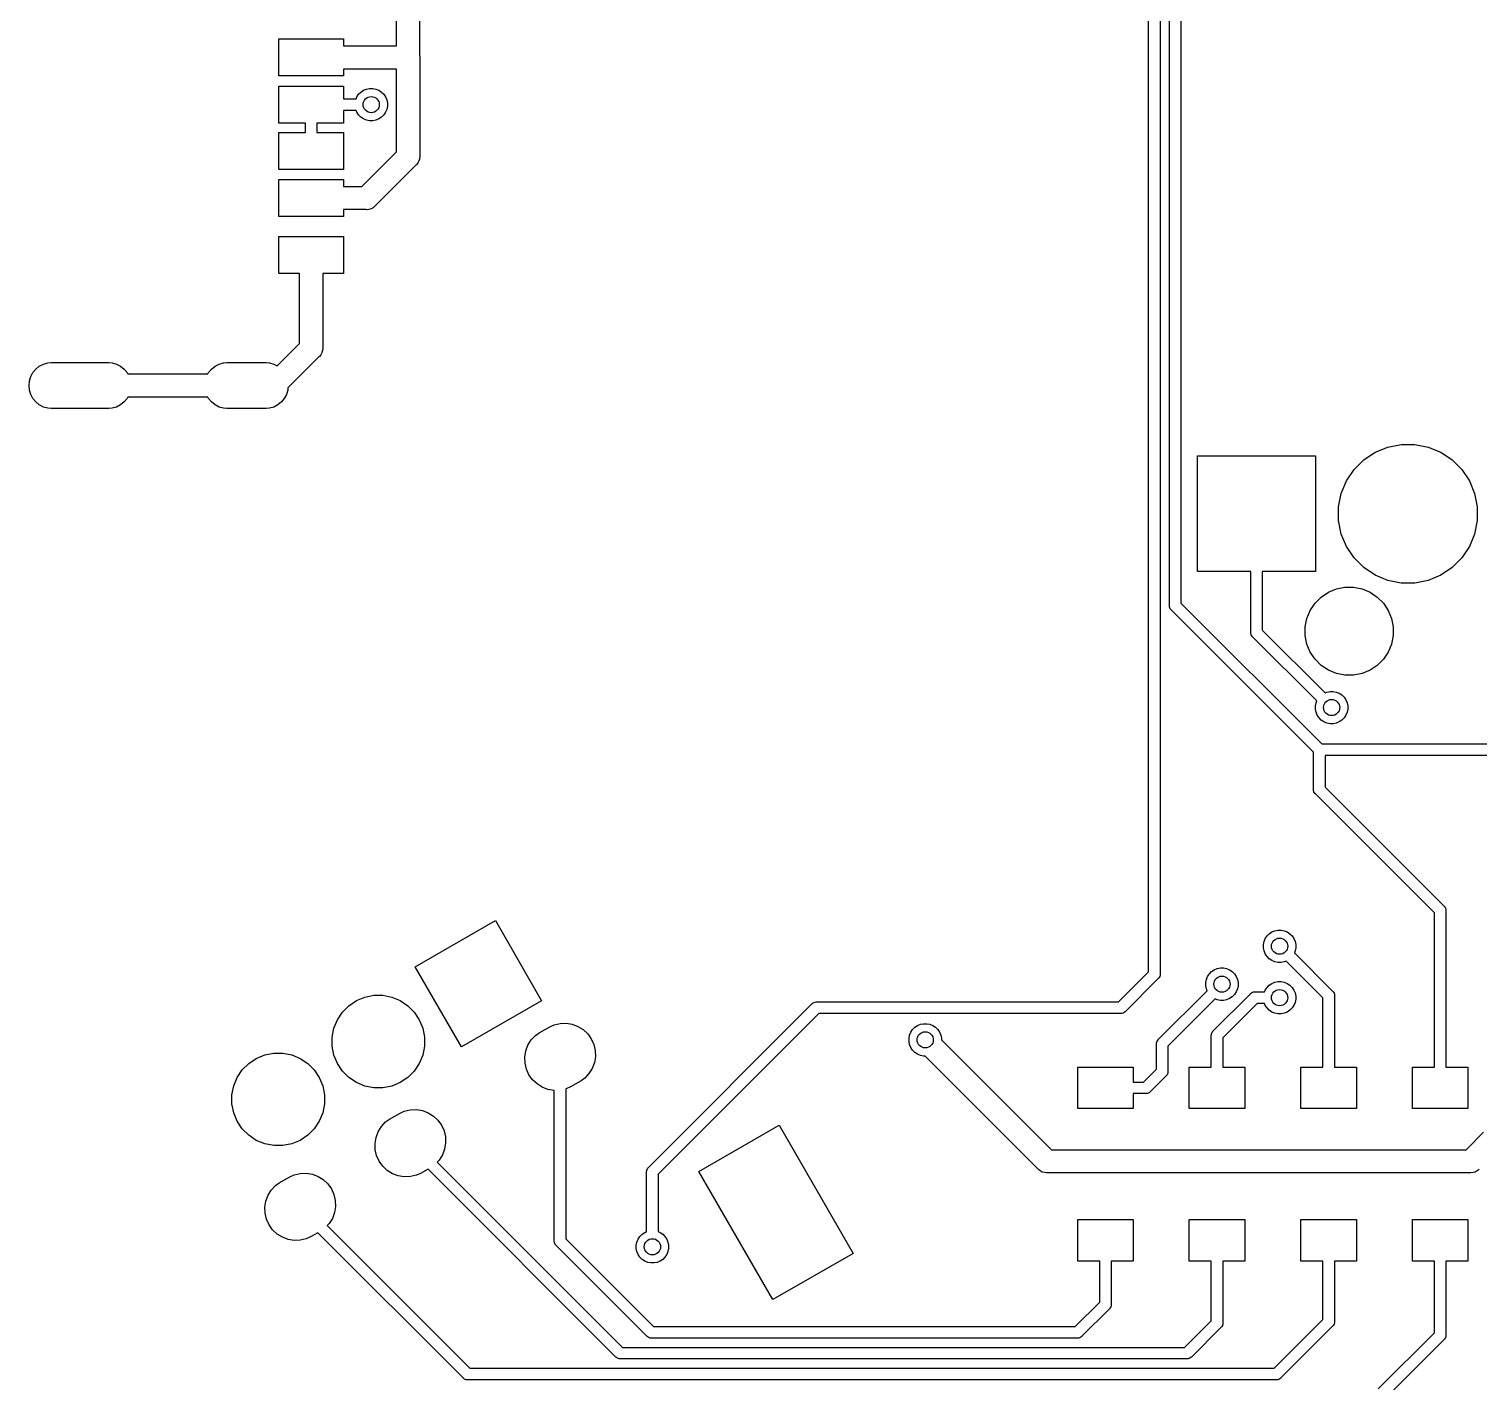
# Model space of a CAD drawing. Extents: x 70 to 347, y -163 to -55.
# Drawn here: x 70.03 to 101.38, y -140.77 to -111.51 of the extents above; entities that cross this region are included whole.
import ezdxf

# ---------------------------------------------------------------- set-up
doc = ezdxf.new("R2010")
doc.units = 0
doc.layers.add('BLACK', color=7, linetype='CONTINUOUS')

msp = doc.modelspace()

# ---------------------------------------------------------------- linework, layer by layer
at = {"layer": 'BLACK', "linetype": 'CONTINUOUS'}
for p, q in [((94.6878, -123.977), (94.6878, -92.449)), ((94.9378, -92.4946), (94.9378, -123.931)), ((94.2378, -131.903), (94.2378, -93.3106)), ((94.4878, -93.265), (94.4878, -131.949)), ((77.9716, -111.878), (77.9716, -109.915)), ((78.4716, -109.824), (78.4716, -112.07)), ((75.4276, -112.528), (75.4276, -111.728)), ((75.4276, -111.728), (76.8276, -111.728)), ((76.8276, -111.728), (76.8276, -111.878)), ((76.8276, -111.878), (77.9716, -111.878)), ((78.4716, -112.07), (78.473, -112.074)), ((78.473, -112.074), (78.4778, -112.123)), ((78.4778, -112.123), (78.4766, -112.136)), ((78.4766, -112.136), (78.4766, -114.257)), ((76.8276, -112.528), (75.4276, -112.528)), ((77.9766, -112.378), (76.8276, -112.378)), ((76.8276, -112.378), (76.8276, -112.528)), ((77.9766, -114.166), (77.9766, -112.378)), ((75.4276, -113.548), (75.4276, -112.748)), ((75.4276, -112.748), (76.8276, -112.748)), ((76.8276, -112.748), (76.8276, -113.023)), ((77.1547, -112.925), (77.2035, -112.877)), ((77.2035, -112.877), (77.2608, -112.838)), ((77.2608, -112.838), (77.3245, -112.812)), ((77.3245, -112.812), (77.3921, -112.798)), ((77.3921, -112.798), (77.4611, -112.798)), ((77.4611, -112.798), (77.5287, -112.812)), ((77.5287, -112.812), (77.5924, -112.838)), ((77.5924, -112.838), (77.6497, -112.877)), ((77.6497, -112.877), (77.6985, -112.925)), ((76.8276, -113.023), (77.0995, -113.023)), ((77.0995, -113.023), (77.1164, -112.983)), ((77.1164, -112.983), (77.1547, -112.925)), ((77.6985, -112.925), (77.7368, -112.983)), ((77.7368, -112.983), (77.7631, -113.046)), ((77.7631, -113.046), (77.7766, -113.114)), ((77.7766, -113.183), (77.7631, -113.251)), ((77.7766, -113.114), (77.7766, -113.183)), ((77.0995, -113.273), (76.8276, -113.273)), ((76.8276, -113.273), (76.8276, -113.548)), ((77.1164, -113.314), (77.0995, -113.273)), ((77.1547, -113.372), (77.1164, -113.314)), ((77.2035, -113.42), (77.1547, -113.372)), ((77.2608, -113.459), (77.2035, -113.42)), ((77.3245, -113.485), (77.2608, -113.459)), ((77.3921, -113.498), (77.3245, -113.485)), ((77.4611, -113.498), (77.3921, -113.498)), ((77.5287, -113.485), (77.4611, -113.498)), ((77.5924, -113.459), (77.5287, -113.485)), ((77.6497, -113.42), (77.5924, -113.459)), ((77.6985, -113.372), (77.6497, -113.42)), ((77.7368, -113.314), (77.6985, -113.372)), ((77.7631, -113.251), (77.7368, -113.314)), ((76.0026, -113.548), (75.4276, -113.548)), ((75.4276, -114.548), (75.4276, -113.748)), ((75.4276, -113.748), (76.0026, -113.748)), ((76.0026, -113.748), (76.0026, -113.548)), ((76.8276, -113.548), (76.2526, -113.548)), ((76.2526, -113.548), (76.2526, -113.748)), ((76.2526, -113.748), (76.8276, -113.748)), ((76.8276, -113.748), (76.8276, -114.548)), ((77.224, -114.918), (77.9766, -114.166)), ((78.3947, -114.455), (77.5131, -115.337)), ((78.4042, -114.447), (78.3947, -114.455)), ((78.4355, -114.409), (78.4042, -114.447)), ((78.4587, -114.366), (78.4355, -114.409)), ((78.4696, -114.329), (78.4587, -114.366)), ((78.473, -114.318), (78.4696, -114.329)), ((78.4778, -114.269), (78.473, -114.318)), ((78.4766, -114.257), (78.4778, -114.269)), ((76.8276, -114.548), (75.4276, -114.548)), ((75.4276, -115.568), (75.4276, -114.768)), ((75.4276, -114.768), (76.8276, -114.768)), ((76.8276, -114.768), (76.8276, -114.918)), ((76.8276, -114.918), (77.224, -114.918)), ((77.4672, -115.377), (77.4237, -115.401)), ((77.5052, -115.346), (77.4672, -115.377)), ((77.5131, -115.337), (77.5052, -115.346)), ((76.8276, -115.568), (75.4276, -115.568)), ((77.3153, -115.418), (76.8276, -115.418)), ((76.8276, -115.418), (76.8276, -115.568)), ((77.3276, -115.42), (77.3153, -115.418)), ((77.3766, -115.415), (77.3276, -115.42)), ((77.3768, -115.415), (77.3766, -115.415)), ((77.4237, -115.401), (77.3768, -115.415)), ((75.4276, -116.798), (75.4276, -115.998)), ((75.4276, -115.998), (76.8276, -115.998)), ((76.8276, -115.998), (76.8276, -116.798)), ((75.8776, -116.798), (75.4276, -116.798)), ((75.8776, -118.313), (75.8776, -116.798)), ((76.8276, -116.798), (76.3776, -116.798)), ((76.3776, -116.798), (76.3776, -118.404)), ((75.3926, -118.798), (75.8776, -118.313)), ((76.3597, -118.513), (76.3365, -118.556)), ((76.3613, -118.507), (76.3597, -118.513)), ((76.374, -118.466), (76.3613, -118.507)), ((76.3788, -118.417), (76.374, -118.466)), ((76.3776, -118.404), (76.3788, -118.417)), ((70.1723, -118.868), (70.2485, -118.806)), ((70.2485, -118.806), (70.3353, -118.759)), ((70.3353, -118.759), (70.4296, -118.731)), ((70.4296, -118.731), (70.503, -118.723)), ((70.503, -118.723), (71.7522, -118.723)), ((71.7522, -118.723), (71.8256, -118.731)), ((71.8256, -118.731), (71.9199, -118.759)), ((71.9199, -118.759), (72.0067, -118.806)), ((72.0067, -118.806), (72.0829, -118.868)), ((73.9723, -118.868), (74.0485, -118.806)), ((74.0485, -118.806), (74.1353, -118.759)), ((74.1353, -118.759), (74.2296, -118.731)), ((74.2296, -118.731), (74.303, -118.723)), ((74.303, -118.723), (75.1522, -118.723)), ((75.1522, -118.723), (75.2256, -118.731)), ((75.2256, -118.731), (75.3199, -118.759)), ((75.3199, -118.759), (75.3926, -118.798)), ((76.2957, -118.602), (75.6252, -119.273)), ((76.3052, -118.594), (76.2957, -118.602)), ((76.3365, -118.556), (76.3052, -118.594)), ((70.0252, -119.223), (70.0348, -119.125)), ((70.0348, -119.125), (70.0634, -119.031)), ((70.0634, -119.031), (70.1099, -118.944)), ((70.1099, -118.944), (70.1723, -118.868)), ((72.0829, -118.868), (72.1453, -118.944)), ((72.1453, -118.944), (72.1609, -118.973)), ((72.1609, -118.973), (73.8943, -118.973)), ((73.8943, -118.973), (73.9099, -118.944)), ((73.9099, -118.944), (73.9723, -118.868)), ((70.0348, -119.321), (70.0252, -119.223)), ((70.0634, -119.416), (70.0348, -119.321)), ((70.1099, -119.503), (70.0634, -119.416)), ((72.1609, -119.473), (72.1453, -119.503)), ((73.8943, -119.473), (72.1609, -119.473)), ((73.9099, -119.503), (73.8943, -119.473)), ((75.5918, -119.416), (75.5453, -119.503)), ((75.6204, -119.321), (75.5918, -119.416)), ((75.6252, -119.273), (75.6204, -119.321)), ((70.1723, -119.579), (70.1099, -119.503)), ((70.2485, -119.641), (70.1723, -119.579)), ((70.3353, -119.688), (70.2485, -119.641)), ((70.4296, -119.716), (70.3353, -119.688)), ((70.503, -119.723), (70.4296, -119.716)), ((71.7522, -119.723), (70.503, -119.723)), ((71.8256, -119.716), (71.7522, -119.723)), ((71.9199, -119.688), (71.8256, -119.716)), ((72.0067, -119.641), (71.9199, -119.688)), ((72.0829, -119.579), (72.0067, -119.641)), ((72.1453, -119.503), (72.0829, -119.579)), ((73.9723, -119.579), (73.9099, -119.503)), ((74.0485, -119.641), (73.9723, -119.579)), ((74.1353, -119.688), (74.0485, -119.641)), ((74.2296, -119.716), (74.1353, -119.688)), ((74.303, -119.723), (74.2296, -119.716)), ((75.1522, -119.723), (74.303, -119.723)), ((75.2256, -119.716), (75.1522, -119.723)), ((75.3199, -119.688), (75.2256, -119.716)), ((75.4067, -119.641), (75.3199, -119.688)), ((75.4829, -119.579), (75.4067, -119.641)), ((75.5453, -119.503), (75.4829, -119.579)), ((98.8912, -120.831), (99.1369, -120.667)), ((99.1369, -120.667), (99.4099, -120.554)), ((99.4099, -120.554), (99.6997, -120.496)), ((99.6997, -120.496), (99.9951, -120.496)), ((99.9951, -120.496), (100.285, -120.554)), ((100.285, -120.554), (100.558, -120.667)), ((100.558, -120.667), (100.804, -120.831)), ((95.2974, -123.246), (95.2974, -120.746)), ((95.2974, -120.746), (97.8474, -120.746)), ((97.8474, -120.746), (97.8474, -123.246)), ((98.5181, -121.286), (98.6823, -121.04)), ((98.6823, -121.04), (98.8912, -120.831)), ((100.804, -120.831), (101.013, -121.04)), ((101.013, -121.04), (101.177, -121.286)), ((98.405, -121.559), (98.5181, -121.286)), ((101.177, -121.286), (101.29, -121.559)), ((98.3474, -121.848), (98.405, -121.559)), ((101.29, -121.559), (101.347, -121.848)), ((98.3474, -122.144), (98.3474, -121.848)), ((101.347, -121.848), (101.347, -122.144)), ((98.405, -122.434), (98.3474, -122.144)), ((101.347, -122.144), (101.29, -122.434)), ((98.5181, -122.707), (98.405, -122.434)), ((101.29, -122.434), (101.177, -122.707)), ((98.6823, -122.952), (98.5181, -122.707)), ((101.177, -122.707), (101.013, -122.952)), ((98.8912, -123.161), (98.6823, -122.952)), ((99.1369, -123.325), (98.8912, -123.161)), ((100.804, -123.161), (100.558, -123.325)), ((101.013, -122.952), (100.804, -123.161)), ((96.4474, -123.246), (95.2974, -123.246)), ((96.4474, -124.557), (96.4474, -123.246)), ((97.8474, -123.246), (96.6974, -123.246)), ((96.6974, -123.246), (96.6974, -124.511)), ((99.4099, -123.439), (99.1369, -123.325)), ((99.6997, -123.496), (99.4099, -123.439)), ((99.9951, -123.496), (99.6997, -123.496)), ((100.285, -123.439), (99.9951, -123.496)), ((100.558, -123.325), (100.285, -123.439)), ((97.8395, -123.931), (97.9718, -123.798)), ((97.9718, -123.798), (98.1274, -123.694)), ((98.1274, -123.694), (98.3003, -123.623)), ((98.3003, -123.623), (98.4838, -123.586)), ((98.4838, -123.586), (98.671, -123.586)), ((98.671, -123.586), (98.8545, -123.623)), ((98.8545, -123.623), (99.0274, -123.694)), ((99.0274, -123.694), (99.183, -123.798)), ((99.183, -123.798), (99.3153, -123.931)), ((94.6872, -123.983), (94.6878, -123.977)), ((94.6878, -123.989), (94.6872, -123.983)), ((94.6896, -124.007), (94.6878, -123.989)), ((94.6878, -123.989), (94.6878, -123.989)), ((94.6968, -124.031), (94.6896, -124.007)), ((94.7084, -124.053), (94.6968, -124.031)), ((94.724, -124.072), (94.7084, -124.053)), ((94.7288, -124.076), (94.724, -124.072)), ((97.8055, -127.152), (94.7288, -124.076)), ((94.9378, -123.931), (97.9822, -126.975)), ((97.6639, -124.259), (97.7355, -124.086)), ((97.7355, -124.086), (97.8395, -123.931)), ((99.3153, -123.931), (99.4193, -124.086)), ((99.4193, -124.086), (99.4909, -124.259)), ((97.6274, -124.443), (97.6639, -124.259)), ((97.6274, -124.63), (97.6274, -124.443)), ((99.4909, -124.259), (99.5274, -124.443)), ((99.5274, -124.443), (99.5274, -124.63)), ((96.4468, -124.563), (96.4474, -124.557)), ((96.4492, -124.588), (96.4468, -124.563)), ((96.4564, -124.611), (96.4492, -124.588)), ((96.468, -124.633), (96.4564, -124.611)), ((96.4797, -124.647), (96.468, -124.633)), ((96.4836, -124.652), (96.4797, -124.647)), ((96.4883, -124.656), (96.4836, -124.652)), ((97.8767, -126.044), (96.4883, -124.656)), ((96.6974, -124.511), (98.0535, -125.868)), ((97.6639, -124.813), (97.6274, -124.63)), ((99.5274, -124.63), (99.4909, -124.813)), ((97.7355, -124.986), (97.6639, -124.813)), ((97.8395, -125.142), (97.7355, -124.986)), ((99.4193, -124.986), (99.3153, -125.142)), ((99.4909, -124.813), (99.4193, -124.986)), ((97.9718, -125.274), (97.8395, -125.142)), ((98.1274, -125.378), (97.9718, -125.274)), ((98.3003, -125.45), (98.1274, -125.378)), ((99.0274, -125.378), (98.8545, -125.45)), ((99.183, -125.274), (99.0274, -125.378)), ((99.3153, -125.142), (99.183, -125.274)), ((98.4838, -125.486), (98.3003, -125.45)), ((98.671, -125.486), (98.4838, -125.486)), ((98.8545, -125.45), (98.671, -125.486)), ((97.8598, -126.085), (97.8767, -126.044)), ((98.0535, -125.868), (98.0943, -125.851)), ((98.0943, -125.851), (98.1619, -125.837)), ((98.1619, -125.837), (98.2309, -125.837)), ((98.2309, -125.837), (98.2985, -125.851)), ((98.2985, -125.851), (98.3622, -125.877)), ((98.3622, -125.877), (98.4195, -125.915)), ((98.4195, -125.915), (98.4683, -125.964)), ((98.4683, -125.964), (98.5066, -126.021)), ((98.5066, -126.021), (98.5329, -126.085)), ((97.8464, -126.153), (97.8598, -126.085)), ((97.8464, -126.222), (97.8464, -126.153)), ((97.8598, -126.289), (97.8464, -126.222)), ((97.8862, -126.353), (97.8598, -126.289)), ((97.9245, -126.41), (97.8862, -126.353)), ((98.5066, -126.353), (98.4683, -126.41)), ((98.5329, -126.289), (98.5066, -126.353)), ((98.5329, -126.085), (98.5464, -126.153)), ((98.5464, -126.222), (98.5329, -126.289)), ((98.5464, -126.153), (98.5464, -126.222)), ((97.9733, -126.459), (97.9245, -126.41)), ((98.0306, -126.497), (97.9733, -126.459)), ((98.0943, -126.524), (98.0306, -126.497)), ((98.1619, -126.537), (98.0943, -126.524)), ((98.2309, -126.537), (98.1619, -126.537)), ((98.2985, -126.524), (98.2309, -126.537)), ((98.3622, -126.497), (98.2985, -126.524)), ((98.4195, -126.459), (98.3622, -126.497)), ((98.4683, -126.41), (98.4195, -126.459)), ((97.9822, -126.975), (104.556, -126.975)), ((97.8054, -127.955), (97.8055, -127.152)), ((104.602, -127.225), (98.0554, -127.225)), ((98.0554, -127.225), (98.0554, -127.909)), ((98.0554, -127.909), (100.629, -130.483)), ((97.8048, -127.961), (97.8054, -127.955)), ((97.8054, -127.967), (97.8048, -127.961)), ((97.8073, -127.986), (97.8054, -127.967)), ((97.8054, -127.967), (97.8054, -127.967)), ((97.8144, -128.009), (97.8073, -127.986)), ((97.826, -128.031), (97.8144, -128.009)), ((97.8416, -128.05), (97.826, -128.031)), ((97.8464, -128.054), (97.8416, -128.05)), ((100.42, -130.628), (97.8464, -128.054)), ((100.42, -133.961), (100.42, -130.628)), ((100.629, -130.483), (100.634, -130.487)), ((100.634, -130.487), (100.638, -130.492)), ((100.638, -130.492), (100.65, -130.506)), ((100.65, -130.506), (100.65, -130.507)), ((100.65, -130.507), (100.661, -130.528)), ((100.661, -130.528), (100.669, -130.552)), ((100.669, -130.552), (100.67, -130.57)), ((100.67, -130.57), (100.67, -130.57)), ((100.67, -130.57), (100.671, -130.576)), ((100.671, -130.576), (100.67, -130.582)), ((100.67, -130.582), (100.67, -133.961)), ((78.3793, -131.794), (80.1114, -130.794)), ((80.1114, -130.794), (81.1114, -132.526)), ((96.7995, -131.125), (96.8483, -131.077)), ((96.8483, -131.077), (96.9056, -131.038)), ((96.9056, -131.038), (96.9693, -131.012)), ((96.9693, -131.012), (97.0369, -130.998)), ((97.0369, -130.998), (97.1059, -130.998)), ((97.1059, -130.998), (97.1735, -131.012)), ((97.1735, -131.012), (97.2372, -131.038)), ((97.2372, -131.038), (97.2945, -131.077)), ((97.2945, -131.077), (97.3432, -131.125)), ((96.7214, -131.314), (96.7348, -131.246)), ((96.7214, -131.383), (96.7214, -131.314)), ((96.7348, -131.451), (96.7214, -131.383)), ((96.7348, -131.246), (96.7612, -131.183)), ((96.7612, -131.183), (96.7995, -131.125)), ((97.3432, -131.125), (97.3816, -131.183)), ((97.3816, -131.183), (97.4079, -131.246)), ((97.4079, -131.246), (97.4214, -131.314)), ((97.4214, -131.383), (97.4079, -131.451)), ((97.4214, -131.314), (97.4214, -131.383)), ((96.7612, -131.514), (96.7348, -131.451)), ((96.7995, -131.572), (96.7612, -131.514)), ((96.8483, -131.62), (96.7995, -131.572)), ((96.9056, -131.659), (96.8483, -131.62)), ((96.9693, -131.685), (96.9056, -131.659)), ((97.0369, -131.698), (96.9693, -131.685)), ((97.1059, -131.698), (97.0369, -131.698)), ((97.1735, -131.685), (97.1059, -131.698)), ((97.2143, -131.668), (97.1735, -131.685)), ((98.0074, -132.461), (97.2143, -131.668)), ((97.4079, -131.451), (97.391, -131.491)), ((97.391, -131.491), (98.2164, -132.317)), ((79.3793, -133.526), (78.3793, -131.794)), ((93.5868, -132.554), (94.2378, -131.903)), ((94.4788, -132.003), (94.4672, -132.025)), ((94.4809, -131.997), (94.4788, -132.003)), ((94.486, -131.98), (94.4809, -131.997)), ((94.4878, -131.961), (94.486, -131.98)), ((94.4878, -131.949), (94.4884, -131.955)), ((94.4884, -131.955), (94.4878, -131.961)), ((94.4878, -131.961), (94.4878, -131.961)), ((95.488, -132.067), (95.5144, -132.003)), ((95.5144, -132.003), (95.5527, -131.946)), ((95.5527, -131.946), (95.6015, -131.897)), ((95.6015, -131.897), (95.6588, -131.859)), ((95.6588, -131.859), (95.7225, -131.832)), ((95.7225, -131.832), (95.7901, -131.819)), ((95.7901, -131.819), (95.8591, -131.819)), ((95.8591, -131.819), (95.9267, -131.832)), ((95.9267, -131.832), (95.9904, -131.859)), ((95.9904, -131.859), (96.0477, -131.897)), ((96.0477, -131.897), (96.0965, -131.946)), ((96.0965, -131.946), (96.1348, -132.003)), ((96.1348, -132.003), (96.1611, -132.067)), ((94.4469, -132.048), (93.7313, -132.764)), ((94.4516, -132.044), (94.4469, -132.048)), ((94.4483, -133.368), (95.5049, -132.312)), ((94.4572, -132.037), (94.4516, -132.044)), ((94.4672, -132.025), (94.4572, -132.037)), ((95.4746, -132.135), (95.488, -132.067)), ((95.4746, -132.203), (95.4746, -132.135)), ((95.488, -132.271), (95.4746, -132.203)), ((95.5049, -132.312), (95.488, -132.271)), ((96.1611, -132.271), (96.1348, -132.335)), ((96.1611, -132.067), (96.1746, -132.135)), ((96.1746, -132.203), (96.1611, -132.271)), ((96.1746, -132.135), (96.1746, -132.203)), ((96.7443, -132.336), (96.7612, -132.295)), ((96.7612, -132.295), (96.7995, -132.238)), ((96.7995, -132.238), (96.8483, -132.189)), ((96.8483, -132.189), (96.9056, -132.151)), ((96.9056, -132.151), (96.9693, -132.125)), ((96.9693, -132.125), (97.0369, -132.111)), ((97.0369, -132.111), (97.1059, -132.111)), ((97.1059, -132.111), (97.1735, -132.125)), ((97.1735, -132.125), (97.2372, -132.151)), ((97.2372, -132.151), (97.2945, -132.189)), ((97.2945, -132.189), (97.3432, -132.238)), ((97.3432, -132.238), (97.3816, -132.295)), ((97.3816, -132.295), (97.4079, -132.359)), ((98.2164, -132.317), (98.2212, -132.321)), ((98.2212, -132.321), (98.2251, -132.325)), ((98.2251, -132.325), (98.2368, -132.34)), ((76.8036, -132.773), (76.9428, -132.634)), ((76.9428, -132.634), (77.1066, -132.524)), ((77.1066, -132.524), (77.2886, -132.449)), ((77.2886, -132.449), (77.4818, -132.41)), ((77.4818, -132.41), (77.6788, -132.41)), ((77.6788, -132.41), (77.872, -132.449)), ((77.872, -132.449), (78.054, -132.524)), ((78.054, -132.524), (78.2178, -132.634)), ((78.2178, -132.634), (78.3571, -132.773)), ((81.1114, -132.526), (79.3793, -133.526)), ((83.4235, -136.131), (86.9589, -132.595)), ((86.9589, -132.595), (86.9628, -132.591)), ((86.9628, -132.591), (86.9675, -132.587)), ((86.9675, -132.587), (86.9818, -132.575)), ((86.9675, -132.587), (86.9675, -132.587)), ((86.9818, -132.575), (87.0035, -132.563)), ((86.9818, -132.575), (86.9818, -132.575)), ((86.9818, -132.575), (86.9818, -132.575)), ((87.0035, -132.563), (87.0271, -132.556)), ((87.0271, -132.556), (87.0455, -132.554)), ((87.0455, -132.554), (87.0455, -132.554)), ((87.0455, -132.554), (87.0516, -132.554)), ((87.0516, -132.554), (87.0577, -132.554)), ((87.0577, -132.554), (93.5868, -132.554)), ((95.6817, -132.489), (94.6574, -133.513)), ((95.6353, -133.181), (96.4397, -132.377)), ((95.7225, -132.506), (95.6817, -132.489)), ((95.7901, -132.519), (95.7225, -132.506)), ((95.8591, -132.519), (95.7901, -132.519)), ((96.5842, -132.586), (95.8444, -133.326)), ((95.9267, -132.506), (95.8591, -132.519)), ((95.9904, -132.479), (95.9267, -132.506)), ((96.0477, -132.441), (95.9904, -132.479)), ((96.0965, -132.392), (96.0477, -132.441)), ((96.1348, -132.335), (96.0965, -132.392)), ((96.4397, -132.377), (96.4436, -132.372)), ((96.4436, -132.372), (96.4483, -132.368)), ((96.4483, -132.368), (96.4626, -132.357)), ((96.4483, -132.368), (96.4483, -132.368)), ((96.4626, -132.357), (96.4843, -132.345)), ((96.4843, -132.345), (96.5079, -132.338)), ((96.5079, -132.338), (96.5263, -132.336)), ((96.5263, -132.336), (96.5263, -132.336)), ((96.5263, -132.336), (96.5324, -132.336)), ((96.5324, -132.336), (96.5385, -132.336)), ((96.5385, -132.336), (96.7443, -132.336)), ((96.7443, -132.586), (96.5842, -132.586)), ((96.7612, -132.627), (96.7443, -132.586)), ((96.7995, -132.684), (96.7612, -132.627)), ((97.3816, -132.627), (97.3432, -132.684)), ((97.4079, -132.563), (97.3816, -132.627)), ((97.4079, -132.359), (97.4214, -132.427)), ((97.4214, -132.496), (97.4079, -132.563)), ((97.4214, -132.427), (97.4214, -132.496)), ((98.0074, -133.961), (98.0074, -132.461)), ((98.2368, -132.34), (98.2387, -132.343)), ((98.2387, -132.343), (98.2484, -132.361)), ((98.2484, -132.361), (98.2556, -132.385)), ((98.2556, -132.385), (98.2574, -132.403)), ((98.2574, -132.403), (98.2574, -132.403)), ((98.2574, -132.403), (98.258, -132.409)), ((98.258, -132.409), (98.2574, -132.416)), ((98.2574, -132.416), (98.2574, -133.961)), ((76.6187, -133.119), (76.6941, -132.937)), ((76.6941, -132.937), (76.8036, -132.773)), ((78.3571, -132.773), (78.4665, -132.937)), ((78.4665, -132.937), (78.5419, -133.119)), ((87.1034, -132.804), (83.6326, -136.275)), ((93.6325, -132.804), (87.1034, -132.804)), ((93.6386, -132.805), (93.6325, -132.804)), ((93.6447, -132.804), (93.6386, -132.805)), ((93.6631, -132.803), (93.6447, -132.804)), ((93.6447, -132.804), (93.6447, -132.804)), ((93.6867, -132.796), (93.6631, -132.803)), ((93.7084, -132.784), (93.6867, -132.796)), ((93.7274, -132.768), (93.7084, -132.784)), ((93.7313, -132.764), (93.7274, -132.768)), ((96.8483, -132.733), (96.7995, -132.684)), ((96.9056, -132.771), (96.8483, -132.733)), ((96.9693, -132.798), (96.9056, -132.771)), ((97.0369, -132.811), (96.9693, -132.798)), ((97.1059, -132.811), (97.0369, -132.811)), ((97.1735, -132.798), (97.1059, -132.811)), ((97.2372, -132.771), (97.1735, -132.798)), ((97.2945, -132.733), (97.2372, -132.771)), ((97.3432, -132.684), (97.2945, -132.733)), ((76.5803, -133.312), (76.6187, -133.119)), ((78.5419, -133.119), (78.5803, -133.312)), ((80.9774, -133.279), (81.0584, -133.221)), ((81.0584, -133.221), (81.2891, -133.088)), ((81.2891, -133.088), (81.3798, -133.047)), ((81.3798, -133.047), (81.5093, -133.017)), ((81.5093, -133.017), (81.6422, -133.012)), ((81.6422, -133.012), (81.7734, -133.034)), ((81.7734, -133.034), (81.8978, -133.081)), ((81.8978, -133.081), (82.0107, -133.151)), ((82.0107, -133.151), (82.1078, -133.242)), ((82.1078, -133.242), (82.1852, -133.35)), ((89.0576, -133.339), (89.071, -133.271)), ((89.071, -133.271), (89.0974, -133.208)), ((89.0974, -133.208), (89.1357, -133.15)), ((89.1357, -133.15), (89.1845, -133.102)), ((89.1845, -133.102), (89.2418, -133.063)), ((89.2418, -133.063), (89.3055, -133.037)), ((89.3055, -133.037), (89.3731, -133.023)), ((89.3731, -133.023), (89.4421, -133.023)), ((89.4421, -133.023), (89.5097, -133.037)), ((89.5097, -133.037), (89.5734, -133.063)), ((89.5734, -133.063), (89.6307, -133.102)), ((89.6307, -133.102), (89.6795, -133.15)), ((89.6795, -133.15), (89.7178, -133.208)), ((89.7178, -133.208), (89.7441, -133.271)), ((89.7441, -133.271), (89.7576, -133.339)), ((95.5938, -133.274), (95.5962, -133.25)), ((95.5944, -133.28), (95.5938, -133.274)), ((95.5962, -133.25), (95.6034, -133.226)), ((95.6034, -133.226), (95.615, -133.204)), ((95.615, -133.204), (95.6267, -133.19)), ((95.6267, -133.19), (95.6306, -133.185)), ((95.6267, -133.19), (95.6267, -133.19)), ((95.6306, -133.185), (95.6353, -133.181)), ((76.5803, -133.509), (76.5803, -133.312)), ((76.6187, -133.702), (76.5803, -133.509)), ((78.5803, -133.509), (78.5419, -133.702)), ((78.5803, -133.312), (78.5803, -133.509)), ((80.7695, -133.613), (80.8163, -133.489)), ((80.8163, -133.489), (80.8865, -133.376)), ((80.8865, -133.376), (80.9774, -133.279)), ((82.1852, -133.35), (82.2401, -133.471)), ((82.2401, -133.471), (82.2703, -133.6)), ((89.0576, -133.408), (89.0576, -133.339)), ((89.071, -133.476), (89.0576, -133.408)), ((89.0974, -133.539), (89.071, -133.476)), ((89.1357, -133.597), (89.0974, -133.539)), ((89.7576, -133.339), (89.7576, -133.37)), ((89.7576, -133.37), (92.1362, -135.748)), ((94.4068, -133.461), (94.4074, -133.455)), ((94.4074, -133.467), (94.4068, -133.461)), ((94.4074, -133.455), (94.4092, -133.437)), ((94.4074, -133.455), (94.4074, -133.455)), ((94.4074, -134.009), (94.4074, -133.467)), ((94.4092, -133.437), (94.4164, -133.413)), ((94.4164, -133.413), (94.428, -133.391)), ((94.428, -133.391), (94.4436, -133.372)), ((94.4436, -133.372), (94.4483, -133.368)), ((94.6574, -133.513), (94.6574, -134.055)), ((95.5944, -133.961), (95.5944, -133.28)), ((95.8444, -133.326), (95.8444, -133.961)), ((74.6385, -134.023), (74.7778, -133.884)), ((74.7778, -133.884), (74.9416, -133.774)), ((74.9416, -133.774), (75.1236, -133.699)), ((75.1236, -133.699), (75.3168, -133.66)), ((75.3168, -133.66), (75.5137, -133.66)), ((75.5137, -133.66), (75.7069, -133.699)), ((75.7069, -133.699), (75.8889, -133.774)), ((75.8889, -133.774), (76.0527, -133.884)), ((76.0527, -133.884), (76.192, -134.023)), ((76.6941, -133.884), (76.6187, -133.702)), ((76.8036, -134.048), (76.6941, -133.884)), ((78.4665, -133.884), (78.3571, -134.048)), ((78.5419, -133.702), (78.4665, -133.884)), ((80.7478, -133.745), (80.7695, -133.613)), ((80.7522, -133.878), (80.7478, -133.745)), ((80.7824, -134.007), (80.7522, -133.878)), ((82.253, -133.865), (82.2062, -133.989)), ((82.2746, -133.733), (82.253, -133.865)), ((82.2703, -133.6), (82.2746, -133.733)), ((89.1845, -133.645), (89.1357, -133.597)), ((89.2418, -133.684), (89.1845, -133.645)), ((89.3055, -133.71), (89.2418, -133.684)), ((89.3731, -133.723), (89.3055, -133.71)), ((89.404, -133.723), (89.3731, -133.723)), ((91.8471, -136.167), (89.404, -133.723)), ((74.4537, -134.369), (74.5291, -134.187)), ((74.5291, -134.187), (74.6385, -134.023)), ((76.192, -134.023), (76.3014, -134.187)), ((76.3014, -134.187), (76.3768, -134.369)), ((76.9428, -134.187), (76.8036, -134.048)), ((77.1066, -134.297), (76.9428, -134.187)), ((78.2178, -134.187), (78.054, -134.297)), ((78.3571, -134.048), (78.2178, -134.187)), ((80.8372, -134.128), (80.7824, -134.007)), ((80.9147, -134.236), (80.8372, -134.128)), ((82.045, -134.199), (81.964, -134.257)), ((82.1359, -134.102), (82.045, -134.199)), ((82.2062, -133.989), (82.1359, -134.102)), ((92.7064, -134.861), (92.7064, -133.961)), ((92.7064, -133.961), (93.9064, -133.961)), ((93.9064, -133.961), (93.9064, -134.286)), ((94.1306, -134.286), (94.4074, -134.009)), ((94.6165, -134.154), (94.2751, -134.495)), ((94.6212, -134.15), (94.6165, -134.154)), ((94.6251, -134.145), (94.6212, -134.15)), ((94.6368, -134.131), (94.6251, -134.145)), ((94.6251, -134.145), (94.6251, -134.145)), ((94.6484, -134.109), (94.6368, -134.131)), ((94.6522, -134.097), (94.6484, -134.109)), ((94.6556, -134.086), (94.6522, -134.097)), ((94.6574, -134.067), (94.6556, -134.086)), ((94.6574, -134.055), (94.658, -134.061)), ((94.658, -134.061), (94.6574, -134.067)), ((94.6574, -134.067), (94.6574, -134.067)), ((95.1194, -134.861), (95.1194, -133.961)), ((95.1194, -133.961), (95.5944, -133.961)), ((95.8444, -133.961), (96.3194, -133.961)), ((96.3194, -133.961), (96.3194, -134.861)), ((97.5324, -134.861), (97.5324, -133.961)), ((97.5324, -133.961), (98.0074, -133.961)), ((98.2574, -133.961), (98.7324, -133.961)), ((98.7324, -133.961), (98.7324, -134.861)), ((99.9454, -134.861), (99.9454, -133.961)), ((99.9454, -133.961), (100.42, -133.961)), ((100.67, -133.961), (101.145, -133.961)), ((101.145, -133.961), (101.145, -134.861)), ((74.4152, -134.562), (74.4537, -134.369)), ((76.3768, -134.369), (76.4152, -134.562)), ((77.2886, -134.372), (77.1066, -134.297)), ((77.4818, -134.41), (77.2886, -134.372)), ((77.6788, -134.41), (77.4818, -134.41)), ((77.872, -134.372), (77.6788, -134.41)), ((78.054, -134.297), (77.872, -134.372)), ((81.0117, -134.327), (80.9147, -134.236)), ((81.1246, -134.397), (81.0117, -134.327)), ((81.2491, -134.444), (81.1246, -134.397)), ((81.3803, -134.466), (81.2491, -134.444)), ((81.3862, -134.466), (81.3803, -134.466)), ((81.3862, -137.721), (81.3862, -134.466)), ((81.6426, -134.431), (81.6362, -134.433)), ((81.6362, -134.433), (81.6362, -137.675)), ((81.7334, -134.39), (81.6426, -134.431)), ((81.964, -134.257), (81.7334, -134.39)), ((93.9064, -134.286), (94.1306, -134.286)), ((94.2305, -134.527), (94.2069, -134.534)), ((94.2522, -134.516), (94.2305, -134.527)), ((94.2712, -134.5), (94.2522, -134.516)), ((94.2751, -134.495), (94.2712, -134.5)), ((74.4152, -134.759), (74.4152, -134.562)), ((74.4537, -134.952), (74.4152, -134.759)), ((76.4152, -134.759), (76.3768, -134.952)), ((76.4152, -134.562), (76.4152, -134.759)), ((94.1763, -134.536), (93.9064, -134.536)), ((93.9064, -134.536), (93.9064, -134.861)), ((94.1824, -134.537), (94.1763, -134.536)), ((94.1885, -134.536), (94.1824, -134.537)), ((94.2069, -134.534), (94.1885, -134.536)), ((94.1885, -134.536), (94.1885, -134.536)), ((74.5291, -135.134), (74.4537, -134.952)), ((74.6385, -135.298), (74.5291, -135.134)), ((76.3014, -135.134), (76.192, -135.298)), ((76.3768, -134.952), (76.3014, -135.134)), ((77.6476, -135.246), (77.7385, -135.149)), ((77.7385, -135.149), (77.8195, -135.091)), ((77.8195, -135.091), (78.0501, -134.958)), ((78.0501, -134.958), (78.1409, -134.917)), ((78.1409, -134.917), (78.2704, -134.887)), ((78.2704, -134.887), (78.4033, -134.882)), ((78.4033, -134.882), (78.5344, -134.904)), ((78.5344, -134.904), (78.6589, -134.951)), ((78.6589, -134.951), (78.7718, -135.021)), ((78.7718, -135.021), (78.8688, -135.112)), ((78.8688, -135.112), (78.9463, -135.22)), ((93.9064, -134.861), (92.7064, -134.861)), ((96.3194, -134.861), (95.1194, -134.861)), ((98.7324, -134.861), (97.5324, -134.861)), ((101.145, -134.861), (99.9454, -134.861)), ((74.7778, -135.437), (74.6385, -135.298)), ((74.9416, -135.547), (74.7778, -135.437)), ((76.0527, -135.437), (75.8889, -135.547)), ((76.192, -135.298), (76.0527, -135.437)), ((77.5305, -135.483), (77.5774, -135.359)), ((77.5774, -135.359), (77.6476, -135.246)), ((78.9463, -135.22), (79.0012, -135.341)), ((79.0012, -135.341), (79.0314, -135.47)), ((79.0314, -135.47), (79.0357, -135.603)), ((84.514, -136.22), (86.2461, -135.22)), ((86.2461, -135.22), (87.8461, -137.991)), ((101.104, -135.748), (101.483, -135.37)), ((75.1236, -135.622), (74.9416, -135.547)), ((75.3168, -135.66), (75.1236, -135.622)), ((75.5137, -135.66), (75.3168, -135.66)), ((75.7069, -135.622), (75.5137, -135.66)), ((75.8889, -135.547), (75.7069, -135.622)), ((77.5089, -135.615), (77.5305, -135.483)), ((77.5132, -135.748), (77.5089, -135.615)), ((77.5434, -135.877), (77.5132, -135.748)), ((79.0141, -135.735), (78.9672, -135.859)), ((79.0357, -135.603), (79.0141, -135.735)), ((92.1362, -135.748), (101.104, -135.748)), ((77.5983, -135.998), (77.5434, -135.877)), ((77.6757, -136.106), (77.5983, -135.998)), ((78.897, -135.972), (78.8559, -136.016)), ((78.8559, -136.016), (82.8635, -140.023)), ((78.9672, -135.859), (78.897, -135.972)), ((75.4379, -136.466), (75.6685, -136.333)), ((75.6685, -136.333), (75.7593, -136.292)), ((75.7593, -136.292), (75.8888, -136.262)), ((75.8888, -136.262), (76.0217, -136.257)), ((76.0217, -136.257), (76.1529, -136.279)), ((76.1529, -136.279), (76.2773, -136.326)), ((76.2773, -136.326), (76.3902, -136.396)), ((76.3902, -136.396), (76.4873, -136.487)), ((77.7728, -136.197), (77.6757, -136.106)), ((77.8857, -136.267), (77.7728, -136.197)), ((78.0101, -136.314), (77.8857, -136.267)), ((78.1413, -136.336), (78.0101, -136.314)), ((78.2742, -136.331), (78.1413, -136.336)), ((78.4037, -136.301), (78.2742, -136.331)), ((78.4945, -136.26), (78.4037, -136.301)), ((78.6544, -136.168), (78.4945, -136.26)), ((82.719, -140.233), (78.6544, -136.168)), ((83.382, -136.223), (83.3844, -136.199)), ((83.3826, -136.23), (83.382, -136.223)), ((83.3826, -137.521), (83.3826, -136.23)), ((83.3844, -136.199), (83.3916, -136.175)), ((83.3916, -136.175), (83.4032, -136.154)), ((83.4032, -136.154), (83.4149, -136.139)), ((83.4149, -136.139), (83.4188, -136.135)), ((83.4149, -136.139), (83.4149, -136.139)), ((83.4188, -136.135), (83.4235, -136.131)), ((83.6326, -136.275), (83.6326, -137.521)), ((86.114, -138.991), (84.514, -136.22)), ((91.855, -136.176), (91.8471, -136.167)), ((91.893, -136.207), (91.855, -136.176)), ((91.9365, -136.231), (91.893, -136.207)), ((91.9836, -136.245), (91.9365, -136.231)), ((92.0326, -136.25), (91.9836, -136.245)), ((92.0449, -136.248), (92.0326, -136.25)), ((101.195, -136.248), (92.0449, -136.248)), ((101.208, -136.25), (101.195, -136.248)), ((101.257, -136.245), (101.208, -136.25)), ((101.304, -136.231), (101.257, -136.245)), ((101.347, -136.207), (101.304, -136.231)), ((101.385, -136.176), (101.347, -136.207)), ((75.1958, -136.734), (75.266, -136.621)), ((75.266, -136.621), (75.3569, -136.524)), ((75.3569, -136.524), (75.4379, -136.466)), ((76.4873, -136.487), (76.5647, -136.595)), ((76.5647, -136.595), (76.6196, -136.716)), ((76.6196, -136.716), (76.6498, -136.845)), ((75.1273, -136.99), (75.149, -136.858)), ((75.1317, -137.123), (75.1273, -136.99)), ((75.149, -136.858), (75.1958, -136.734)), ((76.6541, -136.978), (76.6325, -137.11)), ((76.6498, -136.845), (76.6541, -136.978)), ((75.1619, -137.252), (75.1317, -137.123)), ((75.2167, -137.373), (75.1619, -137.252)), ((76.5154, -137.347), (76.4743, -137.391)), ((76.5856, -137.234), (76.5154, -137.347)), ((76.6325, -137.11), (76.5856, -137.234)), ((92.7064, -138.161), (92.7064, -137.261)), ((92.7064, -137.261), (93.9064, -137.261)), ((93.9064, -137.261), (93.9064, -138.161)), ((95.1194, -138.161), (95.1194, -137.261)), ((95.1194, -137.261), (96.3194, -137.261)), ((96.3194, -137.261), (96.3194, -138.161)), ((97.5324, -138.161), (97.5324, -137.261)), ((97.5324, -137.261), (98.7324, -137.261)), ((98.7324, -137.261), (98.7324, -138.161)), ((99.9454, -138.161), (99.9454, -137.261)), ((99.9454, -137.261), (101.145, -137.261)), ((101.145, -137.261), (101.145, -138.161)), ((75.2942, -137.481), (75.2167, -137.373)), ((75.3912, -137.572), (75.2942, -137.481)), ((75.5041, -137.642), (75.3912, -137.572)), ((75.6286, -137.689), (75.5041, -137.642)), ((76.1129, -137.635), (76.0221, -137.676)), ((76.2728, -137.543), (76.1129, -137.635)), ((79.4125, -140.683), (76.2728, -137.543)), ((76.4743, -137.391), (79.557, -140.473)), ((83.1974, -137.683), (83.2357, -137.625)), ((83.2357, -137.625), (83.2845, -137.577)), ((83.2845, -137.577), (83.3418, -137.538)), ((83.3418, -137.538), (83.3826, -137.521)), ((83.6326, -137.521), (83.6734, -137.538)), ((83.6734, -137.538), (83.7307, -137.577)), ((83.7307, -137.577), (83.7795, -137.625)), ((83.7795, -137.625), (83.8178, -137.683)), ((75.7598, -137.711), (75.6286, -137.689)), ((75.8927, -137.706), (75.7598, -137.711)), ((76.0221, -137.676), (75.8927, -137.706)), ((81.3856, -137.727), (81.3862, -137.721)), ((81.388, -137.752), (81.3856, -137.727)), ((81.3952, -137.775), (81.388, -137.752)), ((81.4068, -137.797), (81.3952, -137.775)), ((81.4185, -137.811), (81.4068, -137.797)), ((81.4224, -137.816), (81.4185, -137.811)), ((81.4272, -137.82), (81.4224, -137.816)), ((83.3899, -139.783), (81.4272, -137.82)), ((81.6362, -137.675), (83.5344, -139.573)), ((83.1576, -137.814), (83.171, -137.746)), ((83.1576, -137.883), (83.1576, -137.814)), ((83.171, -137.951), (83.1576, -137.883)), ((83.171, -137.746), (83.1974, -137.683)), ((83.1974, -138.014), (83.171, -137.951)), ((83.8178, -137.683), (83.8441, -137.746)), ((83.8441, -137.951), (83.8178, -138.014)), ((83.8441, -137.746), (83.8576, -137.814)), ((83.8576, -137.883), (83.8441, -137.951)), ((83.8576, -137.814), (83.8576, -137.883)), ((83.2357, -138.072), (83.1974, -138.014)), ((83.2845, -138.12), (83.2357, -138.072)), ((83.3418, -138.159), (83.2845, -138.12)), ((83.4055, -138.185), (83.3418, -138.159)), ((83.4731, -138.198), (83.4055, -138.185)), ((83.5421, -138.198), (83.4731, -138.198)), ((83.6097, -138.185), (83.5421, -138.198)), ((83.6734, -138.159), (83.6097, -138.185)), ((83.7307, -138.12), (83.6734, -138.159)), ((83.7795, -138.072), (83.7307, -138.12)), ((83.8178, -138.014), (83.7795, -138.072)), ((87.8461, -137.991), (86.114, -138.991)), ((93.1814, -138.161), (92.7064, -138.161)), ((93.1814, -139.045), (93.1814, -138.161)), ((93.9064, -138.161), (93.4314, -138.161)), ((93.4314, -138.161), (93.4314, -139.091)), ((95.5944, -138.161), (95.1194, -138.161)), ((95.5944, -139.448), (95.5944, -138.161)), ((96.3194, -138.161), (95.8444, -138.161)), ((95.8444, -138.161), (95.8444, -139.493)), ((98.0074, -138.161), (97.5324, -138.161)), ((98.0074, -139.422), (98.0074, -138.161)), ((98.7324, -138.161), (98.2574, -138.161)), ((98.2574, -138.161), (98.2574, -139.468)), ((100.42, -138.161), (99.9454, -138.161)), ((100.42, -139.709), (100.42, -138.161)), ((101.145, -138.161), (100.67, -138.161)), ((100.67, -138.161), (100.67, -139.755)), ((92.6534, -139.573), (93.1814, -139.045)), ((93.3905, -139.19), (92.7979, -139.782)), ((93.3952, -139.186), (93.3905, -139.19)), ((93.3991, -139.181), (93.3952, -139.186)), ((93.4108, -139.167), (93.3991, -139.181)), ((93.3991, -139.181), (93.3991, -139.181)), ((93.4197, -139.15), (93.4108, -139.167)), ((93.4224, -139.145), (93.4197, -139.15)), ((93.4296, -139.122), (93.4224, -139.145)), ((93.4314, -139.103), (93.4296, -139.122)), ((93.4314, -139.091), (93.432, -139.097)), ((93.432, -139.097), (93.4314, -139.103)), ((93.4314, -139.103), (93.4314, -139.103)), ((95.0185, -140.023), (95.5944, -139.448)), ((95.8367, -139.543), (95.8354, -139.547)), ((95.8426, -139.524), (95.8367, -139.543)), ((95.8444, -139.506), (95.8426, -139.524)), ((95.8444, -139.493), (95.845, -139.499)), ((95.845, -139.499), (95.8444, -139.506)), ((95.8444, -139.506), (95.8444, -139.506)), ((96.9558, -140.473), (98.0074, -139.422)), ((98.2368, -139.543), (98.2251, -139.558)), ((98.2484, -139.522), (98.2368, -139.543)), ((98.2501, -139.516), (98.2484, -139.522)), ((98.2556, -139.498), (98.2501, -139.516)), ((98.2574, -139.48), (98.2556, -139.498)), ((98.2574, -139.468), (98.258, -139.474)), ((98.258, -139.474), (98.2574, -139.48)), ((98.2574, -139.48), (98.2574, -139.48)), ((83.3938, -139.787), (83.3899, -139.783)), ((83.3985, -139.791), (83.3938, -139.787)), ((83.4102, -139.801), (83.3985, -139.791)), ((83.3985, -139.791), (83.3985, -139.791)), ((83.4128, -139.803), (83.4102, -139.801)), ((83.4345, -139.814), (83.4128, -139.803)), ((83.4581, -139.822), (83.4345, -139.814)), ((83.4765, -139.823), (83.4581, -139.822)), ((83.4826, -139.824), (83.4765, -139.823)), ((83.4765, -139.823), (83.4765, -139.823)), ((83.4887, -139.823), (83.4826, -139.824)), ((92.6991, -139.823), (83.4887, -139.823)), ((83.5344, -139.573), (92.6534, -139.573)), ((92.7052, -139.824), (92.6991, -139.823)), ((92.7113, -139.823), (92.7052, -139.824)), ((92.7297, -139.822), (92.7113, -139.823)), ((92.7113, -139.823), (92.7113, -139.823)), ((92.7533, -139.814), (92.7297, -139.822)), ((92.775, -139.803), (92.7533, -139.814)), ((92.794, -139.787), (92.775, -139.803)), ((92.7979, -139.782), (92.794, -139.787)), ((95.8035, -139.592), (95.163, -140.233)), ((95.8082, -139.588), (95.8035, -139.592)), ((95.8121, -139.583), (95.8082, -139.588)), ((95.8238, -139.569), (95.8121, -139.583)), ((95.8121, -139.583), (95.8121, -139.583)), ((95.8354, -139.547), (95.8238, -139.569)), ((98.2164, -139.566), (97.1003, -140.683)), ((98.2212, -139.562), (98.2164, -139.566)), ((98.2251, -139.558), (98.2212, -139.562)), ((99.2058, -140.923), (100.42, -139.709)), ((100.629, -139.853), (99.3503, -141.133)), ((100.634, -139.849), (100.629, -139.853)), ((100.638, -139.845), (100.634, -139.849)), ((100.65, -139.83), (100.638, -139.845)), ((100.661, -139.809), (100.65, -139.83)), ((100.664, -139.802), (100.661, -139.809)), ((100.669, -139.785), (100.664, -139.802)), ((100.67, -139.767), (100.669, -139.785)), ((100.67, -139.755), (100.671, -139.761)), ((100.671, -139.761), (100.67, -139.767)), ((100.67, -139.767), (100.67, -139.767)), ((82.8635, -140.023), (95.0185, -140.023)), ((79.557, -140.473), (96.9558, -140.473)), ((82.7229, -140.237), (82.719, -140.233)), ((82.7277, -140.241), (82.7229, -140.237)), ((82.742, -140.253), (82.7277, -140.241)), ((82.7277, -140.241), (82.7277, -140.241)), ((82.75, -140.257), (82.742, -140.253)), ((82.7637, -140.265), (82.75, -140.257)), ((82.7872, -140.272), (82.7637, -140.265)), ((82.8056, -140.273), (82.7872, -140.272)), ((82.8117, -140.274), (82.8056, -140.273)), ((82.8056, -140.273), (82.8056, -140.273)), ((82.8179, -140.273), (82.8117, -140.274)), ((95.0642, -140.273), (82.8179, -140.273)), ((95.0703, -140.274), (95.0642, -140.273)), ((95.0764, -140.273), (95.0703, -140.274)), ((95.0765, -140.273), (95.0764, -140.273)), ((95.0948, -140.272), (95.0765, -140.273)), ((95.1184, -140.265), (95.0948, -140.272)), ((95.1401, -140.253), (95.1184, -140.265)), ((95.1591, -140.237), (95.1401, -140.253)), ((95.163, -140.233), (95.1591, -140.237)), ((79.4164, -140.687), (79.4125, -140.683)), ((79.4211, -140.691), (79.4164, -140.687)), ((79.4354, -140.703), (79.4211, -140.691)), ((79.4456, -140.708), (79.4354, -140.703)), ((79.4571, -140.715), (79.4456, -140.708)), ((79.4807, -140.722), (79.4571, -140.715)), ((79.4991, -140.723), (79.4807, -140.722)), ((79.5052, -140.724), (79.4991, -140.723)), ((79.4991, -140.723), (79.4991, -140.723)), ((79.5113, -140.723), (79.5052, -140.724)), ((97.0015, -140.723), (79.5113, -140.723)), ((97.0076, -140.724), (97.0015, -140.723)), ((97.0137, -140.723), (97.0076, -140.724)), ((97.0321, -140.722), (97.0137, -140.723)), ((97.0137, -140.723), (97.0137, -140.723)), ((97.0556, -140.715), (97.0321, -140.722)), ((97.0774, -140.703), (97.0556, -140.715)), ((97.0964, -140.687), (97.0774, -140.703)), ((97.1003, -140.683), (97.0964, -140.687))]:
    msp.add_line(p, q, dxfattribs=at)
at = {"layer": 'BLACK'}
for centre in [(77.4266, -113.148), (98.1964, -126.187), (97.0714, -131.348), (95.8246, -132.169), (97.0714, -132.461), (89.4076, -133.373), (83.5076, -137.848)]:
    msp.add_circle(centre, 0.175, dxfattribs=at)

doc.saveas('drawing.dxf')
